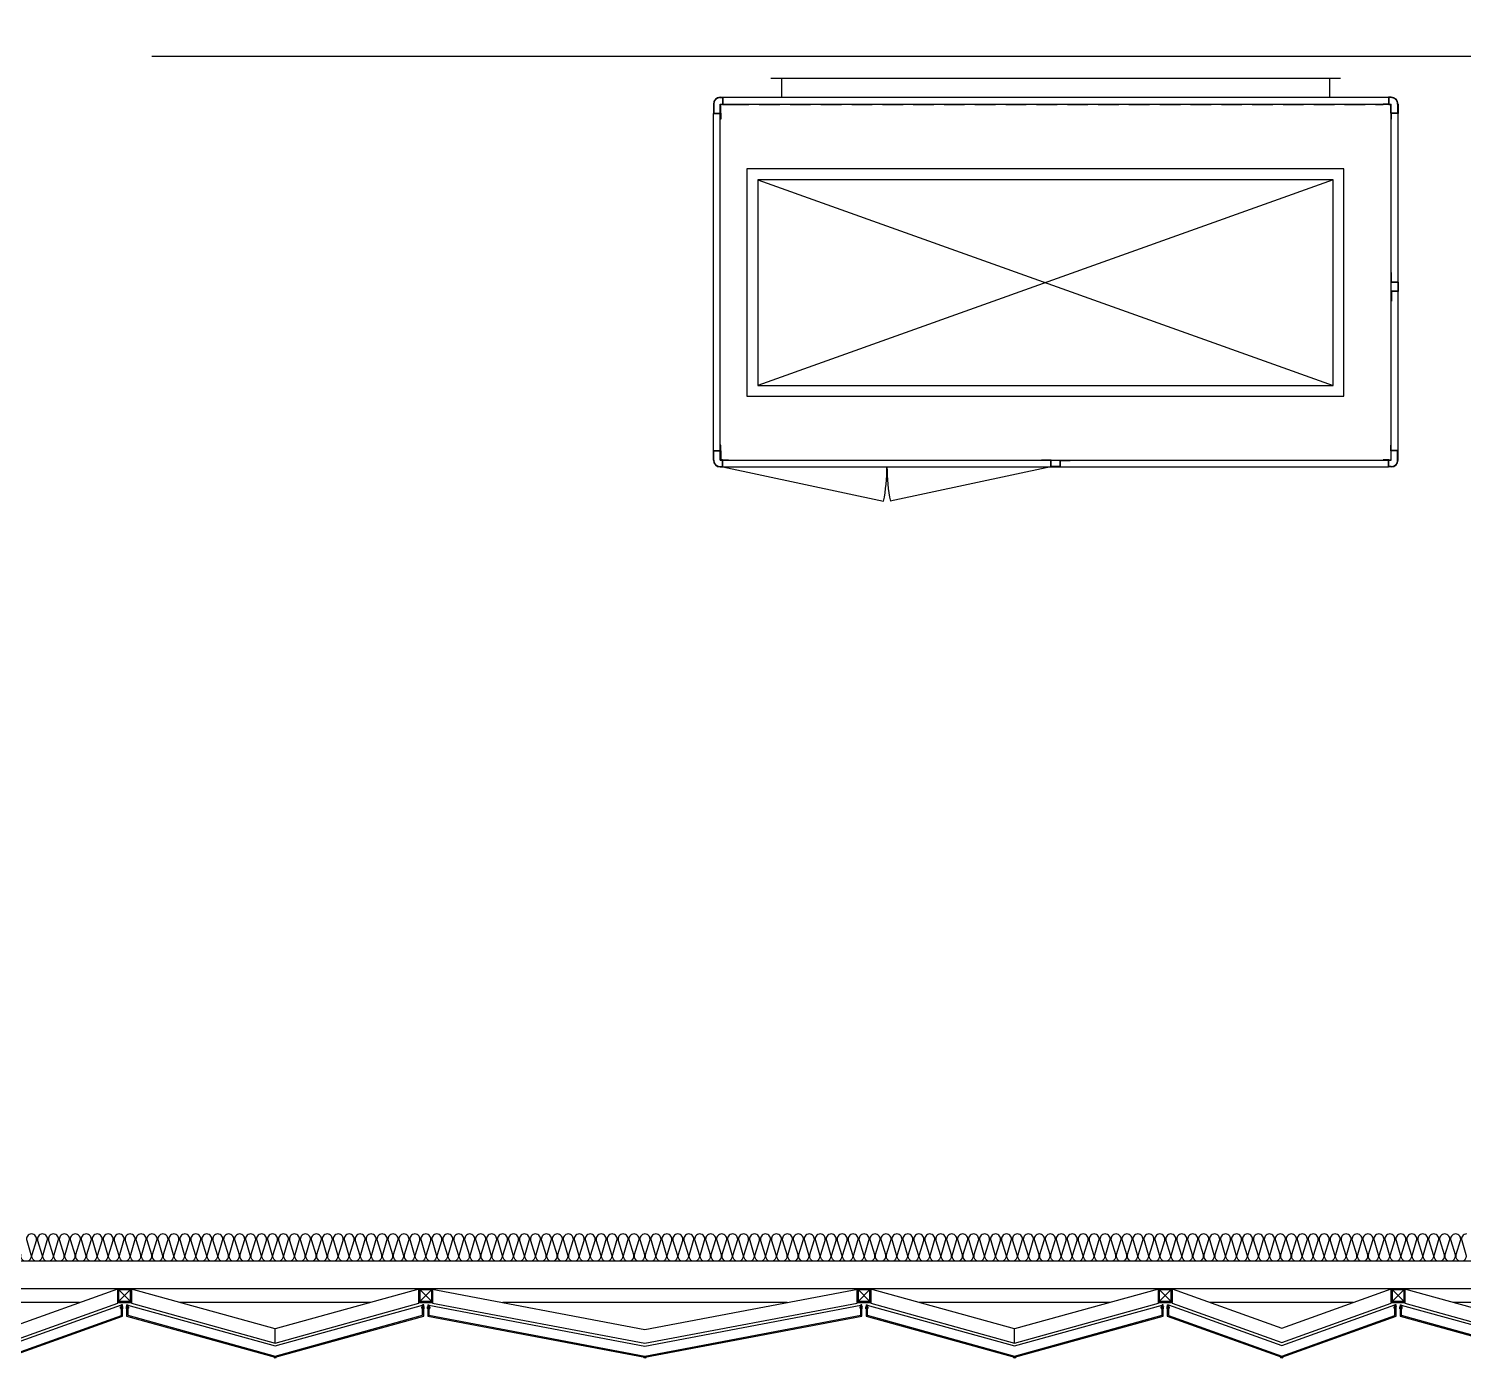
# Model space of a CAD drawing. Header units: millimetres. Extents: x -95754 to 177808, y 34455 to 150605.
# Drawn here: x 134904 to 140142, y 106751 to 111605 of the extents above; entities that cross this region are included whole.
import ezdxf

# ---------------------------------------------------------------- set-up
doc = ezdxf.new("R2010")
doc.units = ezdxf.units.MM
doc.header["$LTSCALE"] = 300
doc.linetypes.add('HID', pattern=[2.8, 1.8, -1])
doc.linetypes.add('HIDDEN', pattern=[0.375, 0.25, -0.125])
for name, color, linetype in [('6FIN', 6, 'Continuous'), ('A-ETC-기계', 253, 'Continuous'), ('A-WALL-D', 7, 'Continuous'), ('A-하지철물', 55, 'Continuous'), ('alucobond', 4, 'Continuous'), ('ISL', 251, 'Continuous'), ('mold', 4, 'Continuous'), ('SHEET', 6, 'Continuous')]:
    doc.layers.add(name, color=color, linetype=linetype)

# ---------------------------------------------------------------- blocks, each defined once
blk = doc.blocks.new('EX-1100')
at = {"layer": '6FIN', "elevation": 0}
for points in [[(3.2, 204.1), (46.8, 204.1, 0.414214), (50, 207.3), (50, 250.9, 0.414214), (46.8, 254.1), (3.2, 254.1, 0.414214), (0, 250.9), (0, 207.3, 0.414214)], [(1146.8, 204.1), (1103.2, 204.1, -0.414214), (1100, 207.3), (1100, 250.9, -0.414214), (1103.2, 254.1), (1146.8, 254.1, -0.414214), (1150, 250.9), (1150, 207.3, -0.414214)]]:
    blk.add_lwpolyline(points, format="xyb", close=True, dxfattribs=at)
at = {"layer": 'A-하지철물'}
for p, q in [((1100, 254.1), (50, 254.1)), ((923.1, 204.1), (226.9, 204.1)), ((575, 55.9), (575, 107.8))]:
    blk.add_line(p, q, dxfattribs=at)
at = {"layer": 'A-하지철물', "elevation": 0}
blk.add_lwpolyline([(1100, 201.1), (1100, 253), (575, 107.8), (50, 253), (50, 201.1), (575, 55.9)], close=True, dxfattribs=at)
at = {"layer": 'A-하지철물'}
blk.add_circle((575, 4.1), 4.07, dxfattribs=at)
at = {"layer": 'alucobond', "color": 251, "linetype": 'HID', "ltscale": 10}
for p, q in [((30.2, 185.1), (41.5, 185.1)), ((31.5, 182.4), (31.5, 187.8)), ((31.5, 186.6), (39.5, 186.6)), ((31.5, 183.6), (39.5, 183.6)), ((32, 189.3), (32.5, 189.3)), ((32, 180.9), (32.5, 180.9)), ((32.5, 180.9), (32.5, 189.3)), ((38, 182.7), (38, 187.4)), ((39.5, 182.7), (39.5, 187.4)), ((1119.8, 185.1), (1108.5, 185.1)), ((1110.5, 182.7), (1110.5, 187.4)), ((1118.5, 186.6), (1110.5, 186.6)), ((1118.5, 183.6), (1110.5, 183.6)), ((1112, 182.7), (1112, 187.4)), ((1117.5, 180.9), (1117.5, 189.3)), ((1118, 189.3), (1117.5, 189.3)), ((1118, 180.9), (1117.5, 180.9)), ((1118.5, 182.4), (1118.5, 187.8))]:
    blk.add_line(p, q, dxfattribs=at)
at = {"layer": 'alucobond'}
for p, q in [((32.5, 195.1), (36.5, 195.1)), ((1117.5, 195.1), (1113.5, 195.1))]:
    blk.add_line(p, q, dxfattribs=at)
at = {"layer": 'alucobond', "color": 251, "linetype": 'HID', "ltscale": 10, "elevation": 0}
for points in [[(32, 189.3), (31.5, 187.8)], [(32, 180.9), (31.5, 182.4)], [(36.5, 194.5), (575, 45.6), (1113.5, 194.5)], [(1118, 189.3), (1118.5, 187.8)], [(1118, 180.9), (1118.5, 182.4)]]:
    blk.add_lwpolyline(points, dxfattribs=at)
at = {"layer": 'alucobond', "elevation": 0}
for points in [[(32.5, 195.1), (32.5, 154.1), (575, 4.1), (1117.5, 154.1), (1117.5, 195.1)], [(36.5, 195.1), (36.5, 157.1), (575, 8.2), (1113.5, 157.1), (1113.5, 195.1)], [(1113.5, 195.1), (1113.5, 157.2)]]:
    blk.add_lwpolyline(points, dxfattribs=at)
at = {"layer": 'alucobond', "color": 251, "linetype": 'HID', "ltscale": 10, "elevation": 0}
for points in [[(39.5, 186.6, -0.666667), (39.5, 183.6, -1.5)], [(1110.5, 186.6, 0.666667), (1110.5, 183.6, 1.5)]]:
    blk.add_lwpolyline(points, format="xyb", dxfattribs=at)
at = {"layer": 'alucobond', "color": 251, "linetype": 'HID', "ltscale": 10}
for centre, start, end in [((38.7, 187.4), 0, 180), ((38.7, 182.7), 180, 0), ((1111.3, 187.4), 0, 180), ((1111.3, 182.7), 180, 0)]:
    blk.add_arc(centre, 0.75, start, end, dxfattribs=at)
at = {"layer": 'mold', "color": 4, "elevation": 0}
for points in [[(25, 204.1), (25, 202.6)], [(1125, 204.1), (1125, 202.6)]]:
    blk.add_lwpolyline(points, dxfattribs=at)
at = {"layer": 'SHEET', "color": 8}
for p, q in [((46.8, 250.9), (3.2, 207.3)), ((3.2, 250.9), (46.8, 207.3)), ((1103.2, 250.9), (1146.8, 207.3)), ((1146.8, 250.9), (1103.2, 207.3))]:
    blk.add_line(p, q, dxfattribs=at)
at = {"layer": 'SHEET', "color": 8, "elevation": 0}
for points in [[(3.2, 207.3), (46.8, 207.3), (46.8, 250.9), (3.2, 250.9)], [(1146.8, 207.3), (1103.2, 207.3), (1103.2, 250.9), (1146.8, 250.9)]]:
    blk.add_lwpolyline(points, close=True, dxfattribs=at)
blk = doc.blocks.new('EX-850-1')
at = {"layer": '6FIN', "elevation": 0}
for points in [[(3.2, 204.1), (46.8, 204.1, 0.414214), (50, 207.3), (50, 250.9, 0.414214), (46.8, 254.1), (3.2, 254.1, 0.414214), (0, 250.9), (0, 207.3, 0.414214)], [(896.8, 204.1), (853.2, 204.1, -0.414214), (850, 207.3), (850, 250.9, -0.414214), (853.2, 254.1), (896.8, 254.1, -0.414214), (900, 250.9), (900, 207.3, -0.414214)]]:
    blk.add_lwpolyline(points, format="xyb", close=True, dxfattribs=at)
at = {"layer": 'A-하지철물'}
for p, q in [((850, 254.1), (50, 254.1)), ((710.9, 204.1), (189.1, 204.1))]:
    blk.add_line(p, q, dxfattribs=at)
at = {"layer": 'A-하지철물', "elevation": 0}
for points in [[(49.9, 254.1), (450, 110.3), (850.1, 254.1)], [(50, 204.1), (50, 200.9), (450, 57.2), (850, 200.9), (850, 204.1)]]:
    blk.add_lwpolyline(points, dxfattribs=at)
at = {"layer": 'A-하지철물'}
blk.add_circle((450, 4.1), 4.07, dxfattribs=at)
at = {"layer": 'alucobond', "color": 251, "linetype": 'HID', "ltscale": 10}
for p, q in [((30.2, 185.1), (41.5, 185.1)), ((31.5, 182.4), (31.5, 187.8)), ((31.5, 186.6), (39.5, 186.6)), ((31.5, 183.6), (39.5, 183.6)), ((32, 189.3), (32.5, 189.3)), ((32, 180.9), (32.5, 180.9)), ((32.5, 180.9), (32.5, 189.3)), ((38, 182.7), (38, 187.4)), ((39.5, 182.7), (39.5, 187.4)), ((869.8, 185.1), (858.5, 185.1)), ((860.5, 182.7), (860.5, 187.4)), ((868.5, 186.6), (860.5, 186.6)), ((868.5, 183.6), (860.5, 183.6)), ((862, 182.7), (862, 187.4)), ((867.5, 180.9), (867.5, 189.3)), ((868, 189.3), (867.5, 189.3)), ((868, 180.9), (867.5, 180.9)), ((868.5, 182.4), (868.5, 187.8))]:
    blk.add_line(p, q, dxfattribs=at)
at = {"layer": 'alucobond'}
for p, q in [((32.5, 195.1), (36.5, 195.1)), ((867.5, 195.1), (863.5, 195.1))]:
    blk.add_line(p, q, dxfattribs=at)
at = {"layer": 'alucobond', "color": 251, "linetype": 'HID', "ltscale": 10}
for points in [[(32, 189.3), (31.5, 187.8)], [(32, 180.9), (31.5, 182.4)], [(868, 189.3), (868.5, 187.8)], [(868, 180.9), (868.5, 182.4)]]:
    blk.add_lwpolyline(points, dxfattribs=at)
at = {"layer": 'alucobond', "elevation": 0}
for points in [[(32.5, 195.1), (32.5, 154.1), (450, 4.1), (867.5, 154.1), (867.5, 195.1)], [(36.5, 195.1), (36.5, 156.9), (450, 8.3), (863.5, 156.9), (863.5, 195.1)]]:
    blk.add_lwpolyline(points, dxfattribs=at)
at = {"layer": 'alucobond', "color": 251, "linetype": 'HID', "ltscale": 10, "elevation": 0}
blk.add_lwpolyline([(36.5, 195.1), (450, 46.6), (863.5, 195.1)], dxfattribs=at)
at = {"layer": 'alucobond', "color": 251, "linetype": 'HID', "ltscale": 10}
for points in [[(39.5, 186.6, -0.666667), (39.5, 183.6, -1.5)], [(860.5, 186.6, 0.666667), (860.5, 183.6, 1.5)]]:
    blk.add_lwpolyline(points, format="xyb", dxfattribs=at)
for centre, start, end in [((38.7, 187.4), 0, 180), ((38.7, 182.7), 180, 0), ((861.3, 187.4), 0, 180), ((861.3, 182.7), 180, 0)]:
    blk.add_arc(centre, 0.75, start, end, dxfattribs=at)
at = {"layer": 'mold', "color": 4}
for points in [[(25, 204.1), (25, 202.6)], [(875, 204.1), (875, 202.6)]]:
    blk.add_lwpolyline(points, dxfattribs=at)
at = {"layer": 'SHEET', "color": 8}
for p, q in [((46.8, 250.9), (3.2, 207.3)), ((3.2, 250.9), (46.8, 207.3)), ((853.2, 250.9), (896.8, 207.3)), ((896.8, 250.9), (853.2, 207.3))]:
    blk.add_line(p, q, dxfattribs=at)
at = {"layer": 'SHEET', "color": 8, "elevation": 0}
for points in [[(3.2, 207.3), (46.8, 207.3), (46.8, 250.9), (3.2, 250.9)], [(896.8, 207.3), (853.2, 207.3), (853.2, 250.9), (896.8, 250.9)]]:
    blk.add_lwpolyline(points, close=True, dxfattribs=at)
blk = doc.blocks.new('EX-1600')
at = {"layer": '6FIN', "elevation": 0}
for points in [[(3.2, 204.1), (46.8, 204.1, 0.414214), (50, 207.3), (50, 250.9, 0.414214), (46.8, 254.1), (3.2, 254.1, 0.414214), (0, 250.9), (0, 207.3, 0.414214)], [(1646.8, 204.1), (1603.2, 204.1, -0.414214), (1600, 207.3), (1600, 250.9, -0.414214), (1603.2, 254.1), (1646.8, 254.1, -0.414214), (1650, 250.9), (1650, 207.3, -0.414214)]]:
    blk.add_lwpolyline(points, format="xyb", close=True, dxfattribs=at)
at = {"layer": 'A-하지철물'}
for p, q in [((1600, 254.1), (50, 254.1)), ((1344, 204.1), (306, 204.1))]:
    blk.add_line(p, q, dxfattribs=at)
at = {"layer": 'A-하지철물', "elevation": 0}
for points in [[(41.9, 254.1), (825, 105.8), (1608.1, 254.1)], [(50, 204.1), (50, 201.6), (825, 55), (1600, 201.6), (1600, 204.1)]]:
    blk.add_lwpolyline(points, dxfattribs=at)
at = {"layer": 'A-하지철물'}
blk.add_circle((825, 4.1), 4.07, dxfattribs=at)
at = {"layer": 'alucobond', "color": 251, "linetype": 'HID', "ltscale": 10}
for p, q in [((30.2, 185.1), (41.5, 185.1)), ((31.5, 182.4), (31.5, 187.8)), ((31.5, 186.6), (39.5, 186.6)), ((31.5, 183.6), (39.5, 183.6)), ((32, 189.3), (32.5, 189.3)), ((32, 180.9), (32.5, 180.9)), ((32.5, 180.9), (32.5, 189.3)), ((38, 182.7), (38, 187.4)), ((39.5, 182.7), (39.5, 187.4)), ((1619.8, 185.1), (1608.5, 185.1)), ((1610.5, 182.7), (1610.5, 187.4)), ((1618.5, 186.6), (1610.5, 186.6)), ((1618.5, 183.6), (1610.5, 183.6)), ((1612, 182.7), (1612, 187.4)), ((1617.5, 180.9), (1617.5, 189.3)), ((1618, 189.3), (1617.5, 189.3)), ((1618, 180.9), (1617.5, 180.9)), ((1618.5, 182.4), (1618.5, 187.8))]:
    blk.add_line(p, q, dxfattribs=at)
at = {"layer": 'alucobond'}
for p, q in [((32.5, 195.1), (36.5, 195.1)), ((1617.5, 195.1), (1613.5, 195.1))]:
    blk.add_line(p, q, dxfattribs=at)
at = {"layer": 'alucobond', "color": 251, "linetype": 'HID', "ltscale": 10}
for points in [[(32, 189.3), (31.5, 187.8)], [(32, 180.9), (31.5, 182.4)]]:
    blk.add_lwpolyline(points, dxfattribs=at)
at = {"layer": 'alucobond', "elevation": 0}
for points in [[(32.5, 195.1), (32.5, 154.1), (825, 4.1), (1617.5, 154.1), (1617.5, 195.1)], [(36.5, 195.1), (36.5, 157.4), (825, 8.1), (1613.5, 157.4), (1613.5, 195.1)]]:
    blk.add_lwpolyline(points, dxfattribs=at)
at = {"layer": 'alucobond', "color": 251, "linetype": 'HID', "ltscale": 10, "elevation": 0}
for points in [[(36.5, 194), (825, 44.8), (1613.5, 194)], [(1618, 189.3), (1618.5, 187.8)], [(1618, 180.9), (1618.5, 182.4)]]:
    blk.add_lwpolyline(points, dxfattribs=at)
at = {"layer": 'alucobond', "color": 251, "linetype": 'HID', "ltscale": 10}
blk.add_lwpolyline([(39.5, 186.6, -0.666667), (39.5, 183.6, -1.5)], format="xyb", dxfattribs=at)
at = {"layer": 'alucobond', "color": 251, "linetype": 'HID', "ltscale": 10, "elevation": 0}
blk.add_lwpolyline([(1610.5, 186.6, 0.666667), (1610.5, 183.6, 1.5)], format="xyb", dxfattribs=at)
at = {"layer": 'alucobond', "color": 251, "linetype": 'HID', "ltscale": 10}
for centre, start, end in [((38.7, 187.4), 0, 180), ((38.7, 182.7), 180, 0), ((1611.3, 187.4), 0, 180), ((1611.3, 182.7), 180, 0)]:
    blk.add_arc(centre, 0.75, start, end, dxfattribs=at)
at = {"layer": 'mold', "color": 4}
blk.add_lwpolyline([(25, 204.1), (25, 202.6)], dxfattribs=at)
at = {"layer": 'mold', "color": 4, "elevation": 0}
blk.add_lwpolyline([(1625, 204.1), (1625, 202.6)], dxfattribs=at)
at = {"layer": 'SHEET', "color": 8}
for p, q in [((46.8, 250.9), (3.2, 207.3)), ((3.2, 250.9), (46.8, 207.3)), ((1603.2, 250.9), (1646.8, 207.3)), ((1646.8, 250.9), (1603.2, 207.3))]:
    blk.add_line(p, q, dxfattribs=at)
at = {"layer": 'SHEET', "color": 8, "elevation": 0}
for points in [[(3.2, 207.3), (46.8, 207.3), (46.8, 250.9), (3.2, 250.9)], [(1646.8, 207.3), (1603.2, 207.3), (1603.2, 250.9), (1646.8, 250.9)]]:
    blk.add_lwpolyline(points, close=True, dxfattribs=at)
blk = doc.blocks.new('A$C7EEB4B3A')
at = {"color": 0, "linetype": 'HIDDEN'}
for p, q in [((36.2, 25), (0, 25)), ((0, 25), (0, 23.8)), ((36.2, 1.2), (36.2, 25)), ((36.2, 1.2), (68.8, 1.2)), ((68.8, 1.2), (68.8, 25)), ((68.8, 25), (105, 25)), ((105, 25), (105, 23.8))]:
    blk.add_line(p, q, dxfattribs=at)
at = {"color": 0}
for p, q in [((35, 23.8), (0, 23.8)), ((35, 0), (35, 23.8)), ((35, 0), (70, 0)), ((70, 0), (70, 23.8)), ((70, 23.8), (105, 23.8))]:
    blk.add_line(p, q, dxfattribs=at)
blk = doc.blocks.new('G$C2C1B598D')
at = {"color": 0}
for p, q in [((-1040, 70), (1040, 70)), ((-1000, 0), (-1000, 70)), ((1000, 70), (1000, 0)), ((-1225, 0), (-1215, 0)), ((-1215, 0), (-1215, -25)), ((-1215, 0), (1215, 0)), ((-1040, 0), (1040, 0)), ((1225, 0), (1215, 0)), ((1215, 0), (1215, -25)), ((-1250, -25), (-1250, -60)), ((-1215, -25), (-1195, -25)), ((1215, -25), (1195, -25)), ((1250, -25), (1250, -60)), ((-1250, -60), (-1225, -60)), ((-1250, -1290.1), (-1250, -60)), ((-1225, -60), (-1225, -80)), ((1250, -60), (1225, -60)), ((1225, -60), (1225, -80)), ((1250, -1290.1), (1250, -60)), ((-1127.5, -262.1), (-1127.5, -1092.1)), ((1052.5, -262.1), (-1127.5, -262.1)), ((-1087.5, -302.1), (-1087.5, -1052.1)), ((-1087.5, -302.1), (1012.5, -1052.1)), ((1012.5, -302.1), (-1087.5, -1052.1)), ((1012.5, -302.1), (-1087.5, -302.1)), ((1012.5, -1052.1), (1012.5, -302.1)), ((1052.5, -1092.1), (1052.5, -262.1)), ((-1127.5, -1092.1), (1052.5, -1092.1)), ((-1087.5, -1052.1), (1012.5, -1052.1)), ((-1250, -1325.1), (-1250, -1290.1)), ((-1250, -1290.1), (-1225, -1290.1)), ((-1225, -1290.1), (-1225, -1270.1)), ((1225, -1290.1), (1225, -1270.1)), ((1250, -1290.1), (1225, -1290.1)), ((1250, -1325.1), (1250, -1290.1)), ((-1225, -1350.1), (-1215, -1350.1)), ((-1215, -1350.1), (-1215, -1325.1)), ((-1215, -1325.1), (-1195, -1325.1)), ((-1215, -1350.1), (1215, -1350.1)), ((1215, -1325.1), (1195, -1325.1)), ((1215, -1350.1), (1215, -1325.1)), ((1225, -1350.1), (1215, -1350.1))]:
    blk.add_line(p, q, dxfattribs=at)
at = {"color": 0, "linetype": 'HIDDEN'}
for p, q in [((-1248.4, -25), (-1248.4, -58.4)), ((-1225, -1.6), (-1216.6, -1.6)), ((-1216.6, -1.6), (-1216.6, -26.6)), ((-1216.6, -26.6), (-1195, -26.6)), ((-1195, -26.6), (-1195, -25)), ((-1195, -26.6), (1195, -26.6)), ((1195, -26.6), (1195, -25)), ((1216.6, -26.6), (1195, -26.6)), ((1225, -1.6), (1216.6, -1.6)), ((1216.6, -1.6), (1216.6, -26.6)), ((1248.4, -25), (1248.4, -58.4)), ((-1248.4, -58.4), (-1223.4, -58.4)), ((-1223.4, -80), (-1225, -80)), ((-1223.4, -58.4), (-1223.4, -80)), ((1248.4, -58.4), (1223.4, -58.4)), ((1223.4, -58.4), (1223.4, -80)), ((1223.4, -80), (1225, -80)), ((-1248.4, -1325.1), (-1248.4, -1291.7)), ((-1248.4, -1291.7), (-1223.4, -1291.7)), ((-1223.4, -1270.1), (-1225, -1270.1)), ((-1223.4, -1291.7), (-1223.4, -1270.1)), ((1223.4, -1291.7), (1223.4, -1270.1)), ((1223.4, -1270.1), (1225, -1270.1)), ((1248.4, -1291.7), (1223.4, -1291.7)), ((1248.4, -1325.1), (1248.4, -1291.7)), ((-1225, -1348.5), (-1216.6, -1348.5)), ((-1216.6, -1348.5), (-1216.6, -1323.5)), ((-1216.6, -1323.5), (-1195, -1323.5)), ((-1195, -1323.5), (-1195, -1325.1)), ((1216.6, -1323.5), (1195, -1323.5)), ((1195, -1323.5), (1195, -1325.1)), ((1216.6, -1348.5), (1216.6, -1323.5)), ((1225, -1348.5), (1216.6, -1348.5))]:
    blk.add_line(p, q, dxfattribs=at)
at = {"color": 0, "linetype": 'Continuous'}
for p, q in [((-1225, -1325.1), (-1225, -25)), ((-1225, -25), (1225, -25)), ((1225, -1325.1), (1225, -25)), ((-1225, -1325.1), (1225, -1325.1)), ((-1215, -1350.1), (-628.6, -1475.3)), ((-17.5, -1350), (-603.9, -1475.2))]:
    blk.add_line(p, q, dxfattribs=at)
at = {"color": 0, "linetype": 'ByBlock'}
for p, q in [((-1223.4, -58.4), (-1223.4, -26.6)), ((-1216.6, -26.6), (-1223.4, -26.6)), ((1216.6, -26.6), (1223.4, -26.6)), ((1223.4, -58.4), (1223.4, -26.6)), ((-1223.4, -1291.7), (-1223.4, -1323.5)), ((1223.4, -1291.7), (1223.4, -1323.5)), ((-1216.6, -1323.5), (-1223.4, -1323.5)), ((1216.6, -1323.5), (1223.4, -1323.5))]:
    blk.add_line(p, q, dxfattribs=at)
at = {"color": 0}
for centre, start, end in [((-1225, -25), 90, 180), ((1225, -25), 0, 90), ((-1225, -1325.1), 180, 270), ((1225, -1325.1), 270, 0)]:
    blk.add_arc(centre, 25, start, end, dxfattribs=at)
at = {"color": 0, "linetype": 'HIDDEN'}
for centre, start, end in [((-1225, -25), 90, 180.0029), ((1225, -25), 359.9971, 90), ((-1225, -1325.1), 179.9971, 270), ((1225, -1325.1), 270, 0.0029)]:
    blk.add_arc(centre, 23.4, start, end, dxfattribs=at)
at = {"color": 0, "linetype": 'Continuous'}
for centre, start, end in [((-1258.2, -1350.1), 348.7527, 0.0046), ((25.7, -1350), 179.9954, 191.2473)]:
    blk.add_arc(centre, 641.9, start, end, dxfattribs=at)
at = {"color": 0, "xscale": -1, "rotation": 89.99999999999997}
blk.add_blockref('A$C7EEB4B3A', (1250, -639.9), dxfattribs=at)
at = {"color": 0, "xscale": -1}
blk.add_blockref('A$C7EEB4B3A', (52.5, -1350.1), dxfattribs=at)
blk = doc.blocks.new('4F_기계장비')
at = {"layer": 'A-ETC-기계'}
blk.add_blockref('G$C2C1B598D', (46100, -37250), dxfattribs=at)

msp = doc.modelspace()

# ---------------------------------------------------------------- linework, layer by layer
at = {"layer": 'A-WALL-D'}
msp.add_line((135353.6, 111505), (144953.6, 111505), dxfattribs=at)
at = {"layer": 'ISL', "elevation": 0}
msp.add_lwpolyline([(177453.6, 135425), (177453.6, 107105), (92053.6, 107105), (92053.6, 121780)], dxfattribs=at)
msp.add_lwpolyline([(140153.8, 107205, 0.509267), (140136.1, 107180.8), (140151.5, 107129.3, -1.372593), (140116.1, 107129.3), (140131.5, 107180.8, 0.509267), (140113.8, 107205, 0.509267), (140096.1, 107180.8), (140111.5, 107129.3, -1.372593), (140076.1, 107129.3), (140091.5, 107180.8, 0.509267), (140073.8, 107205, 0.509267), (140056.1, 107180.8), (140071.5, 107129.3, -1.372593), (140036.1, 107129.3), (140051.5, 107180.8, 0.509267), (140033.8, 107205, 0.509267), (140016.1, 107180.8), (140031.5, 107129.3, -1.372593), (139996.1, 107129.3), (140011.5, 107180.8, 0.509267), (139993.8, 107205, 0.509267), (139976.1, 107180.8), (139991.5, 107129.3, -1.372593), (139956.1, 107129.3), (139971.5, 107180.8, 0.509267), (139953.8, 107205, 0.509267), (139936.1, 107180.8), (139951.5, 107129.3, -1.372593), (139916.1, 107129.3), (139931.5, 107180.8, 0.509267), (139913.8, 107205, 0.509267), (139896.1, 107180.8), (139911.5, 107129.3, -1.372593), (139876.1, 107129.3), (139891.5, 107180.8, 0.509267), (139873.8, 107205, 0.509267), (139856.1, 107180.8), (139871.5, 107129.3, -1.372593), (139836.1, 107129.3), (139851.5, 107180.8, 0.509267), (139833.8, 107205, 0.509267), (139816.1, 107180.8), (139831.5, 107129.3, -1.372593), (139796.1, 107129.3), (139811.5, 107180.8, 0.509267), (139793.8, 107205, 0.509267), (139776.1, 107180.8), (139791.5, 107129.3, -1.372593), (139756.1, 107129.3), (139771.5, 107180.8, 0.509267), (139753.8, 107205, 0.509267), (139736.1, 107180.8), (139751.5, 107129.3, -1.372593), (139716.1, 107129.3), (139731.5, 107180.8, 0.509267), (139713.8, 107205, 0.509267), (139696.1, 107180.8), (139711.5, 107129.3, -1.372593), (139676.1, 107129.3), (139691.5, 107180.8, 0.509267), (139673.8, 107205, 0.509267), (139656.1, 107180.8), (139671.5, 107129.3, -1.372593), (139636.1, 107129.3), (139651.5, 107180.8, 0.509267), (139633.8, 107205, 0.509267), (139616.1, 107180.8), (139631.5, 107129.3, -1.372593), (139596.1, 107129.3), (139611.5, 107180.8, 0.509267), (139593.8, 107205, 0.509267), (139576.1, 107180.8), (139591.5, 107129.3, -1.372593), (139556.1, 107129.3), (139571.5, 107180.8, 0.509267), (139553.8, 107205, 0.509267), (139536.1, 107180.8), (139551.5, 107129.3, -1.372593), (139516.1, 107129.3), (139531.5, 107180.8, 0.509267), (139513.8, 107205, 0.509267), (139496.1, 107180.8), (139511.5, 107129.3, -1.372593), (139476.1, 107129.3), (139491.5, 107180.8, 0.509267), (139473.8, 107205, 0.509267), (139456.1, 107180.8), (139471.5, 107129.3, -1.372593), (139436.1, 107129.3), (139451.5, 107180.8, 0.509267), (139433.8, 107205, 0.509267), (139416.1, 107180.8), (139431.5, 107129.3, -1.372593), (139396.1, 107129.3), (139411.5, 107180.8, 0.509267), (139393.8, 107205, 0.509267), (139376.1, 107180.8), (139391.5, 107129.3, -1.372593), (139356.1, 107129.3), (139371.5, 107180.8, 0.509267), (139353.8, 107205, 0.509267), (139336.1, 107180.8), (139351.5, 107129.3, -1.372593), (139316.1, 107129.3), (139331.5, 107180.8, 0.509267), (139313.8, 107205, 0.509267), (139296.1, 107180.8), (139311.5, 107129.3, -1.372593), (139276.1, 107129.3), (139291.5, 107180.8, 0.509267), (139273.8, 107205, 0.509267), (139256.1, 107180.8), (139271.5, 107129.3, -1.372593), (139236.1, 107129.3), (139251.5, 107180.8, 0.509267), (139233.8, 107205, 0.509267), (139216.1, 107180.8), (139231.5, 107129.3, -1.372593), (139196.1, 107129.3), (139211.5, 107180.8, 0.509267), (139193.8, 107205, 0.509267), (139176.1, 107180.8), (139191.5, 107129.3, -1.372593), (139156.1, 107129.3), (139171.5, 107180.8, 0.509267), (139153.8, 107205, 0.509267), (139136.1, 107180.8), (139151.5, 107129.3, -1.372593), (139116.1, 107129.3), (139131.5, 107180.8, 0.509267), (139113.8, 107205, 0.509267), (139096.1, 107180.8), (139111.5, 107129.3, -1.372593), (139076.1, 107129.3), (139091.5, 107180.8, 0.509267), (139073.8, 107205, 0.509267), (139056.1, 107180.8), (139071.5, 107129.3, -1.372593), (139036.1, 107129.3), (139051.5, 107180.8, 0.509267), (139033.8, 107205, 0.509267), (139016.1, 107180.8), (139031.5, 107129.3, -1.372593), (138996.1, 107129.3), (139011.5, 107180.8, 0.509267), (138993.8, 107205, 0.509267), (138976.1, 107180.8), (138991.5, 107129.3, -1.372593), (138956.1, 107129.3), (138971.5, 107180.8, 0.509267), (138953.8, 107205, 0.509267), (138936.1, 107180.8), (138951.5, 107129.3, -1.372593), (138916.1, 107129.3), (138931.5, 107180.8, 0.509267), (138913.8, 107205, 0.509267), (138896.1, 107180.8), (138911.5, 107129.3, -1.372593), (138876.1, 107129.3), (138891.5, 107180.8, 0.509267), (138873.8, 107205, 0.509267), (138856.1, 107180.8), (138871.5, 107129.3, -1.372593), (138836.1, 107129.3), (138851.5, 107180.8, 0.509267), (138833.8, 107205, 0.509267), (138816.1, 107180.8), (138831.5, 107129.3, -1.372593), (138796.1, 107129.3), (138811.5, 107180.8, 0.509267), (138793.8, 107205, 0.509267), (138776.1, 107180.8), (138791.5, 107129.3, -1.372593), (138756.1, 107129.3), (138771.5, 107180.8, 0.509267), (138753.8, 107205, 0.509267), (138736.1, 107180.8), (138751.5, 107129.3, -1.372593), (138716.1, 107129.3), (138731.5, 107180.8, 0.509267), (138713.8, 107205, 0.509267), (138696.1, 107180.8), (138711.5, 107129.3, -1.372593), (138676.1, 107129.3), (138691.5, 107180.8, 0.509267), (138673.8, 107205, 0.509267), (138656.1, 107180.8), (138671.5, 107129.3, -1.372593), (138636.1, 107129.3), (138651.5, 107180.8, 0.509267), (138633.8, 107205, 0.509267), (138616.1, 107180.8), (138631.5, 107129.3, -1.372593), (138596.1, 107129.3), (138611.5, 107180.8, 0.509267), (138593.8, 107205, 0.509267), (138576.1, 107180.8), (138591.5, 107129.3, -1.372593), (138556.1, 107129.3), (138571.5, 107180.8, 0.509267), (138553.8, 107205, 0.509267), (138536.1, 107180.8), (138551.5, 107129.3, -1.372593), (138516.1, 107129.3), (138531.5, 107180.8, 0.509267), (138513.8, 107205, 0.509267), (138496.1, 107180.8), (138511.5, 107129.3, -1.372593), (138476.1, 107129.3), (138491.5, 107180.8, 0.509267), (138473.8, 107205, 0.509267), (138456.1, 107180.8), (138471.5, 107129.3, -1.372593), (138436.1, 107129.3), (138451.5, 107180.8, 0.509267), (138433.8, 107205, 0.509267), (138416.1, 107180.8), (138431.5, 107129.3, -1.372593), (138396.1, 107129.3), (138411.5, 107180.8, 0.509267), (138393.8, 107205, 0.509267), (138376.1, 107180.8), (138391.5, 107129.3, -1.372593), (138356.1, 107129.3), (138371.5, 107180.8, 0.509267), (138353.8, 107205, 0.509267), (138336.1, 107180.8), (138351.5, 107129.3, -1.372593), (138316.1, 107129.3), (138331.5, 107180.8, 0.509267), (138313.8, 107205, 0.509267), (138296.1, 107180.8), (138311.5, 107129.3, -1.372593), (138276.1, 107129.3), (138291.5, 107180.8, 0.509267), (138273.8, 107205, 0.509267), (138256.1, 107180.8), (138271.5, 107129.3, -1.372593), (138236.1, 107129.3), (138251.5, 107180.8, 0.509267), (138233.8, 107205, 0.509267), (138216.1, 107180.8), (138231.5, 107129.3, -1.372593), (138196.1, 107129.3), (138211.5, 107180.8, 0.509267), (138193.8, 107205, 0.509267), (138176.1, 107180.8), (138191.5, 107129.3, -1.372593), (138156.1, 107129.3), (138171.5, 107180.8, 0.509267), (138153.8, 107205, 0.509267), (138136.1, 107180.8), (138151.5, 107129.3, -1.372593), (138116.1, 107129.3), (138131.5, 107180.8, 0.509267), (138113.8, 107205, 0.509267), (138096.1, 107180.8), (138111.5, 107129.3, -1.372593), (138076.1, 107129.3), (138091.5, 107180.8, 0.509267), (138073.8, 107205, 0.509267), (138056.1, 107180.8), (138071.5, 107129.3, -1.372593), (138036.1, 107129.3), (138051.5, 107180.8, 0.509267), (138033.8, 107205, 0.509267), (138016.1, 107180.8), (138031.5, 107129.3, -1.372593), (137996.1, 107129.3), (138011.5, 107180.8, 0.509267), (137993.8, 107205, 0.509267), (137976.1, 107180.8), (137991.5, 107129.3, -1.372593), (137956.1, 107129.3), (137971.5, 107180.8, 0.509267), (137953.8, 107205, 0.509267), (137936.1, 107180.8), (137951.5, 107129.3, -1.372593), (137916.1, 107129.3), (137931.5, 107180.8, 0.509267), (137913.8, 107205, 0.509267), (137896.1, 107180.8), (137911.5, 107129.3, -1.372593), (137876.1, 107129.3), (137891.5, 107180.8, 0.509267), (137873.8, 107205, 0.509267), (137856.1, 107180.8), (137871.5, 107129.3, -1.372593), (137836.1, 107129.3), (137851.5, 107180.8, 0.509267), (137833.8, 107205, 0.509267), (137816.1, 107180.8), (137831.5, 107129.3, -1.372593), (137796.1, 107129.3), (137811.5, 107180.8, 0.509267), (137793.8, 107205, 0.509267), (137776.1, 107180.8), (137791.5, 107129.3, -1.372593), (137756.1, 107129.3), (137771.5, 107180.8, 0.509267), (137753.8, 107205, 0.509267), (137736.1, 107180.8), (137751.5, 107129.3, -1.372593), (137716.1, 107129.3), (137731.5, 107180.8, 0.509267), (137713.8, 107205, 0.509267), (137696.1, 107180.8), (137711.5, 107129.3, -1.372593), (137676.1, 107129.3), (137691.5, 107180.8, 0.509267), (137673.8, 107205, 0.509267), (137656.1, 107180.8), (137671.5, 107129.3, -1.372593), (137636.1, 107129.3), (137651.5, 107180.8, 0.509267), (137633.8, 107205, 0.509267), (137616.1, 107180.8), (137631.5, 107129.3, -1.372593), (137596.1, 107129.3), (137611.5, 107180.8, 0.509267), (137593.8, 107205, 0.509267), (137576.1, 107180.8), (137591.5, 107129.3, -1.372593), (137556.1, 107129.3), (137571.5, 107180.8, 0.509267), (137553.8, 107205, 0.509267), (137536.1, 107180.8), (137551.5, 107129.3, -1.372593), (137516.1, 107129.3), (137531.5, 107180.8, 0.509267), (137513.8, 107205, 0.509267), (137496.1, 107180.8), (137511.5, 107129.3, -1.372593), (137476.1, 107129.3), (137491.5, 107180.8, 0.509267), (137473.8, 107205, 0.509267), (137456.1, 107180.8), (137471.5, 107129.3, -1.372593), (137436.1, 107129.3), (137451.5, 107180.8, 0.509267), (137433.8, 107205, 0.509267), (137416.1, 107180.8), (137431.5, 107129.3, -1.372593), (137396.1, 107129.3), (137411.5, 107180.8, 0.509267), (137393.8, 107205, 0.509267), (137376.1, 107180.8), (137391.5, 107129.3, -1.372593), (137356.1, 107129.3), (137371.5, 107180.8, 0.509267), (137353.8, 107205, 0.509267), (137336.1, 107180.8), (137351.5, 107129.3, -1.372593), (137316.1, 107129.3), (137331.5, 107180.8, 0.509267), (137313.8, 107205, 0.509267), (137296.1, 107180.8), (137311.5, 107129.3, -1.372593), (137276.1, 107129.3), (137291.5, 107180.8, 0.509267), (137273.8, 107205, 0.509267), (137256.1, 107180.8), (137271.5, 107129.3, -1.372593), (137236.1, 107129.3), (137251.5, 107180.8, 0.509267), (137233.8, 107205, 0.509267), (137216.1, 107180.8), (137231.5, 107129.3, -1.372593), (137196.1, 107129.3), (137211.5, 107180.8, 0.509267), (137193.8, 107205, 0.509267), (137176.1, 107180.8), (137191.5, 107129.3, -1.372593), (137156.1, 107129.3), (137171.5, 107180.8, 0.509267), (137153.8, 107205, 0.509267), (137136.1, 107180.8), (137151.5, 107129.3, -1.372593), (137116.1, 107129.3), (137131.5, 107180.8, 0.509267), (137113.8, 107205, 0.509267), (137096.1, 107180.8), (137111.5, 107129.3, -1.372593), (137076.2, 107129.3), (137091.5, 107180.8, 0.509267), (137073.8, 107205, 0.509267), (137056.2, 107180.8), (137071.5, 107129.3, -1.372593), (137036.2, 107129.3), (137051.5, 107180.8, 0.509267), (137033.8, 107205, 0.509267), (137016.2, 107180.8), (137031.5, 107129.3, -1.372593), (136996.2, 107129.3), (137011.5, 107180.8, 0.509267), (136993.8, 107205, 0.509267), (136976.2, 107180.8), (136991.5, 107129.3, -1.372593), (136956.2, 107129.3), (136971.5, 107180.8, 0.509267), (136953.8, 107205, 0.509267), (136936.2, 107180.8), (136951.5, 107129.3, -1.372593), (136916.2, 107129.3), (136931.5, 107180.8, 0.509267), (136913.8, 107205, 0.509267), (136896.2, 107180.8), (136911.5, 107129.3, -1.372593), (136876.2, 107129.3), (136891.5, 107180.8, 0.509267), (136873.8, 107205, 0.509267), (136856.2, 107180.8), (136871.5, 107129.3, -1.372593), (136836.2, 107129.3), (136851.5, 107180.8, 0.509267), (136833.8, 107205, 0.509267), (136816.2, 107180.8), (136831.5, 107129.3, -1.372593), (136796.2, 107129.3), (136811.5, 107180.8, 0.509267), (136793.8, 107205, 0.509267), (136776.2, 107180.8), (136791.5, 107129.3, -1.372593), (136756.2, 107129.3), (136771.5, 107180.8, 0.509267), (136753.8, 107205, 0.509267), (136736.2, 107180.8), (136751.5, 107129.3, -1.372593), (136716.2, 107129.3), (136731.5, 107180.8, 0.509267), (136713.8, 107205, 0.509267), (136696.2, 107180.8), (136711.5, 107129.3, -1.372593), (136676.2, 107129.3), (136691.5, 107180.8, 0.509267), (136673.8, 107205, 0.509267), (136656.2, 107180.8), (136671.5, 107129.3, -1.372593), (136636.2, 107129.3), (136651.5, 107180.8, 0.509267), (136633.8, 107205, 0.509267), (136616.2, 107180.8), (136631.5, 107129.3, -1.372593), (136596.2, 107129.3), (136611.5, 107180.8, 0.509267), (136593.8, 107205, 0.509267), (136576.2, 107180.8), (136591.5, 107129.3, -1.372593), (136556.2, 107129.3), (136571.5, 107180.8, 0.509267), (136553.8, 107205, 0.509267), (136536.2, 107180.8), (136551.5, 107129.3, -1.372593), (136516.2, 107129.3), (136531.5, 107180.8, 0.509267), (136513.8, 107205, 0.509267), (136496.2, 107180.8), (136511.5, 107129.3, -1.372593), (136476.2, 107129.3), (136491.5, 107180.8, 0.509267), (136473.8, 107205, 0.509267), (136456.2, 107180.8), (136471.5, 107129.3, -1.372593), (136436.2, 107129.3), (136451.5, 107180.8, 0.509267), (136433.8, 107205, 0.509267), (136416.2, 107180.8), (136431.5, 107129.3, -1.372593), (136396.2, 107129.3), (136411.5, 107180.8, 0.509267), (136393.8, 107205, 0.509267), (136376.2, 107180.8), (136391.5, 107129.3, -1.372593), (136356.2, 107129.3), (136371.5, 107180.8, 0.509267), (136353.8, 107205, 0.509267), (136336.2, 107180.8), (136351.5, 107129.3, -1.372593), (136316.2, 107129.3), (136331.5, 107180.8, 0.509267), (136313.8, 107205, 0.509267), (136296.2, 107180.8), (136311.5, 107129.3, -1.372593), (136276.2, 107129.3), (136291.5, 107180.8, 0.509267), (136273.8, 107205, 0.509267), (136256.2, 107180.8), (136271.5, 107129.3, -1.372593), (136236.2, 107129.3), (136251.5, 107180.8, 0.509267), (136233.8, 107205, 0.509267), (136216.2, 107180.8), (136231.5, 107129.3, -1.372593), (136196.2, 107129.3), (136211.5, 107180.8, 0.509267), (136193.8, 107205, 0.509267), (136176.2, 107180.8), (136191.5, 107129.3, -1.372593), (136156.2, 107129.3), (136171.5, 107180.8, 0.509267), (136153.8, 107205, 0.509267), (136136.2, 107180.8), (136151.5, 107129.3, -1.372593), (136116.2, 107129.3), (136131.5, 107180.8, 0.509267), (136113.8, 107205, 0.509267), (136096.2, 107180.8), (136111.5, 107129.3, -1.372593), (136076.2, 107129.3), (136091.5, 107180.8, 0.509267), (136073.8, 107205, 0.509267), (136056.2, 107180.8), (136071.5, 107129.3, -1.372593), (136036.2, 107129.3), (136051.5, 107180.8, 0.509267), (136033.8, 107205, 0.509267), (136016.2, 107180.8), (136031.5, 107129.3, -1.372593), (135996.2, 107129.3), (136011.5, 107180.8, 0.509267), (135993.8, 107205, 0.509267), (135976.2, 107180.8), (135991.5, 107129.3, -1.372593), (135956.2, 107129.3), (135971.5, 107180.8, 0.509267), (135953.8, 107205, 0.509267), (135936.2, 107180.8), (135951.5, 107129.3, -1.372593), (135916.2, 107129.3), (135931.5, 107180.8, 0.509267), (135913.8, 107205, 0.509267), (135896.2, 107180.8), (135911.5, 107129.3, -1.372593), (135876.2, 107129.3), (135891.5, 107180.8, 0.509267), (135873.8, 107205, 0.509267), (135856.2, 107180.8), (135871.5, 107129.3, -1.372593), (135836.2, 107129.3), (135851.5, 107180.8, 0.509267), (135833.8, 107205, 0.509267), (135816.2, 107180.8), (135831.5, 107129.3, -1.372593), (135796.2, 107129.3), (135811.5, 107180.8, 0.509267), (135793.8, 107205, 0.509267), (135776.2, 107180.8), (135791.5, 107129.3, -1.372593), (135756.2, 107129.3), (135771.5, 107180.8, 0.509267), (135753.8, 107205, 0.509267), (135736.2, 107180.8), (135751.5, 107129.3, -1.372593), (135716.2, 107129.3), (135731.5, 107180.8, 0.509267), (135713.8, 107205, 0.509267), (135696.2, 107180.8), (135711.5, 107129.3, -1.372593), (135676.2, 107129.3), (135691.5, 107180.8, 0.509267), (135673.8, 107205, 0.509267), (135656.2, 107180.8), (135671.5, 107129.3, -1.372593), (135636.2, 107129.3), (135651.5, 107180.8, 0.509267), (135633.8, 107205, 0.509267), (135616.2, 107180.8), (135631.5, 107129.3, -1.372593), (135596.2, 107129.3), (135611.5, 107180.8, 0.509267), (135593.8, 107205, 0.509267), (135576.2, 107180.8), (135591.5, 107129.3, -1.372593), (135556.2, 107129.3), (135571.5, 107180.8, 0.509267), (135553.8, 107205, 0.509267), (135536.2, 107180.8), (135551.5, 107129.3, -1.372593), (135516.2, 107129.3), (135531.5, 107180.8, 0.509267), (135513.8, 107205, 0.509267), (135496.2, 107180.8), (135511.5, 107129.3, -1.372593), (135476.2, 107129.3), (135491.5, 107180.8, 0.509267), (135473.8, 107205, 0.509267), (135456.2, 107180.8), (135471.5, 107129.3, -1.372593), (135436.2, 107129.3), (135451.5, 107180.8, 0.509267), (135433.8, 107205, 0.509267), (135416.2, 107180.8), (135431.5, 107129.3, -1.372593), (135396.2, 107129.3), (135411.5, 107180.8, 0.509267), (135393.8, 107205, 0.509267), (135376.2, 107180.8), (135391.5, 107129.3, -1.372593), (135356.2, 107129.3), (135371.5, 107180.8, 0.509267), (135353.8, 107205, 0.509267), (135336.2, 107180.8), (135351.5, 107129.3, -1.372593), (135316.2, 107129.3), (135331.5, 107180.8, 0.509267), (135313.8, 107205, 0.509267), (135296.2, 107180.8), (135311.5, 107129.3, -1.372593), (135276.2, 107129.3), (135291.5, 107180.8, 0.509267), (135273.8, 107205, 0.509267), (135256.2, 107180.8), (135271.5, 107129.3, -1.372593), (135236.2, 107129.3), (135251.5, 107180.8, 0.509267), (135233.8, 107205, 0.509267), (135216.2, 107180.8), (135231.5, 107129.3, -1.372593), (135196.2, 107129.3), (135211.5, 107180.8, 0.509267), (135193.8, 107205, 0.509267), (135176.2, 107180.8), (135191.5, 107129.3, -1.372593), (135156.2, 107129.3), (135171.5, 107180.8, 0.509267), (135153.8, 107205, 0.509267), (135136.2, 107180.8), (135151.5, 107129.3, -1.372593), (135116.2, 107129.3), (135131.5, 107180.8, 0.509267), (135113.8, 107205, 0.509267), (135096.2, 107180.8), (135111.5, 107129.3, -1.372593), (135076.2, 107129.3), (135091.5, 107180.8, 0.509267), (135073.8, 107205, 0.509267), (135056.2, 107180.8), (135071.5, 107129.3, -1.372593), (135036.2, 107129.3), (135051.5, 107180.8, 0.509267), (135033.8, 107205, 0.509267), (135016.2, 107180.8), (135031.5, 107129.3, -1.372593), (134996.2, 107129.3), (135011.5, 107180.8, 0.509267), (134993.8, 107205, 0.509267), (134976.2, 107180.8), (134991.5, 107129.3, -1.372593), (134956.2, 107129.3), (134971.5, 107180.8, 0.509267), (134953.8, 107205, 0.509267), (134936.2, 107180.8), (134951.5, 107129.3, -1.372593), (134916.2, 107129.3), (134931.5, 107180.8, 0.509267), (134913.8, 107205, 0.509267), (134896.2, 107180.8), (134911.5, 107129.3, -1.372593), (134876.2, 107129.3)], format="xyb", dxfattribs=at)

# ---------------------------------------------------------------- block references
at = {"layer": 'A-ETC-기계'}
msp.add_blockref('4F_기계장비', (92553.6, 148605), dxfattribs=at)
at = {"layer": 'A-하지철물'}
for name, p in [('EX-850-1', (134378.6, 106750.9)), ('EX-1100', (135228.6, 106750.9)), ('EX-1600', (136328.6, 106750.9)), ('EX-1100', (137928.6, 106750.9)), ('EX-850-1', (139028.6, 106750.9)), ('EX-1100', (139878.6, 106750.9))]:
    msp.add_blockref(name, p, dxfattribs=at)

doc.saveas('drawing.dxf')
